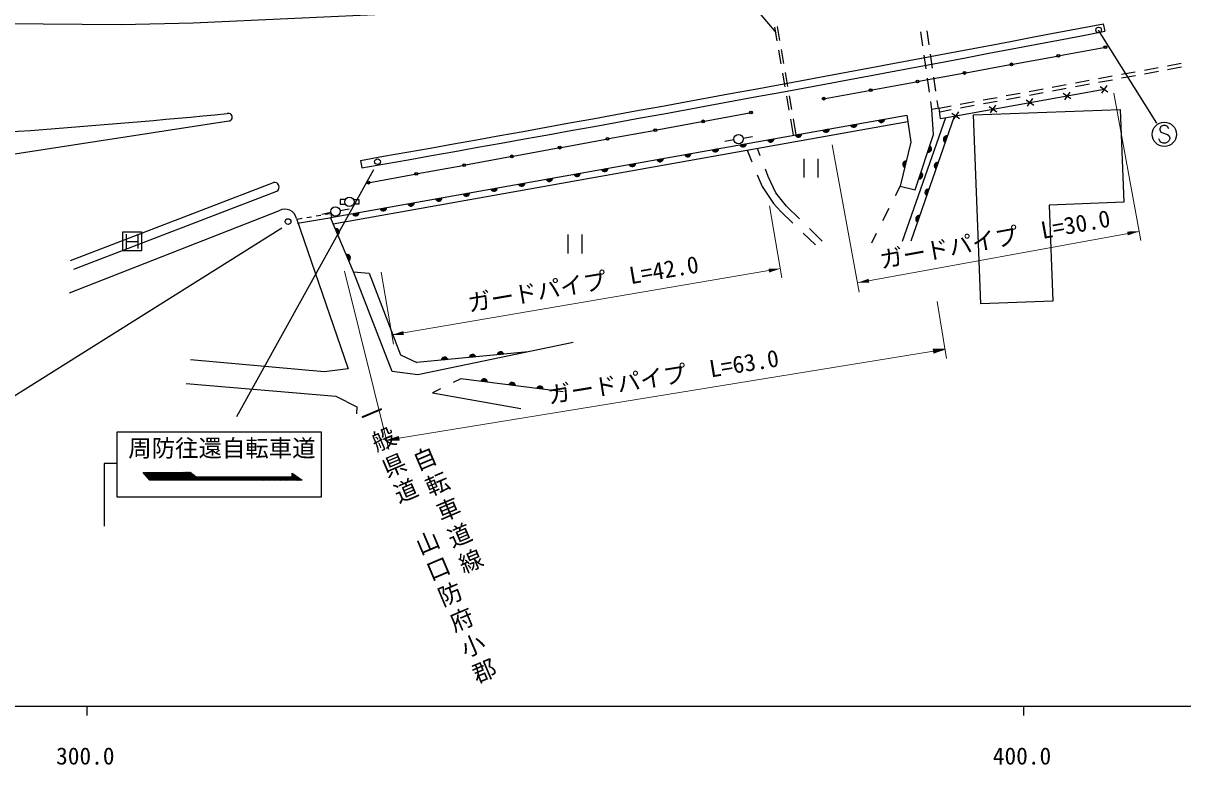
# Model space of a CAD drawing. Units: millimetres, scale not verified. Extents: x 40000 to 680000, y 20000 to 380000.
# Drawn here: x 361213 to 485010, y 198715 to 277956 of the extents above; entities that cross this region are included whole.
import ezdxf
from ezdxf.enums import TextEntityAlignment as Align

# ---------------------------------------------------------------- set-up
doc = ezdxf.new("R2010")
doc.units = ezdxf.units.MM
doc.header["$LTSCALE"] = 1000
for name, color, linetype, lineweight in [('M-BGD', 7, 'Continuous', 25), ('M-BGD-EXST', 7, 'Continuous', 25), ('M-STR-HTXT', 7, 'Continuous', 13), ('M-STR-STRC', 7, 'Continuous', 25), ('M-STR-STRD', 7, 'Continuous', 25), ('M-TTL-BAND', 7, 'Continuous', 25)]:
    doc.layers.add(name, color=color, linetype=linetype, lineweight=lineweight)
doc.layers.add('M-BGD-TXT', color=7, linetype='Continuous')
doc.styles.add('ＭＳ ゴシック', font='')
doc.styles.get('ＭＳ ゴシック').set_extended_font_data('MS Gothic')

# ---------------------------------------------------------------- blocks, each defined once
blk = doc.blocks.new('filled_arrow')
at = {"color": 0, "linetype": 'Continuous', "lineweight": -2}
blk.add_solid([(7.5, 1.25), (0, 0), (7.5, -1.25)], dxfattribs=at)

msp = doc.modelspace()

# ---------------------------------------------------------------- hatches: boundary and pattern name
at = {"layer": 'M-STR-STRC'}
h = msp.add_hatch(dxfattribs=at)
h.set_pattern_fill('USER', color=256, style=0, pattern_type=2)
h.set_pattern_definition([(43.23603, (411425, 745071), (-56.71023, 60.31421), []), (313.23603, (411425, 745071), (60.31722, 56.71307), [])])
h.paths.add_polyline_path([(379034, 229970), (379692, 229475), (389925, 229501), (389925, 229885), (390998, 229127), (374724, 229112), (374006, 229940)])

# ---------------------------------------------------------------- linework, layer by layer
at = {"layer": 'M-BGD'}
for p, q in [((441702, 276066), (441446, 277544)), ((442002, 276118), (441746, 277596)), ((457248, 275539), (457035, 277024)), ((457941, 275639), (457728, 277123)), ((442128, 273603), (441872, 275081)), ((442428, 273655), (442172, 275133)), ((471876, 274498), (476592, 275361)), ((457604, 273064), (457391, 274549)), ((458297, 273164), (458084, 274649)), ((466865, 273582), (471581, 274444)), ((483370, 273407), (484845, 273680)), ((442554, 271140), (442298, 272618)), ((442855, 271191), (442599, 272670)), ((456842, 271749), (461558, 272611)), ((461853, 272665), (466570, 273528)), ((478454, 272494), (479929, 272768)), ((478474, 272099), (479949, 272373)), ((480912, 272950), (482387, 273224)), ((480932, 272555), (482407, 272829)), ((483390, 273012), (484865, 273285)), ((451830, 270832), (456547, 271695)), ((457960, 270590), (457747, 272075)), ((458653, 270690), (458439, 272174)), ((471080, 271126), (472555, 271399)), ((473538, 271582), (475013, 271856)), ((473558, 271187), (475033, 271461)), ((475996, 272038), (477471, 272312)), ((476016, 271643), (477491, 271917)), ((476202, 271184), (477023, 270613)), ((476898, 271309), (476327, 270488)), ((442981, 268676), (442725, 270154)), ((443281, 268728), (443025, 270206)), ((446819, 269916), (451535, 270778)), ((460777, 268064), (476612, 270899)), ((463706, 269757), (465181, 270031)), ((466164, 270213), (467639, 270487)), ((466184, 269818), (467659, 270092)), ((468981, 269892), (468409, 269071)), ((468622, 270669), (470097, 270943)), ((468642, 270274), (470117, 270548)), ((471100, 270731), (472575, 271004)), ((472243, 270476), (473064, 269904)), ((472939, 270600), (472368, 269780)), ((458225, 268748), (458102, 269600)), ((458918, 268848), (458795, 269700)), ((459009, 268885), (460265, 269118)), ((459080, 268500), (460284, 268723)), ((461248, 269301), (462723, 269575)), ((461268, 268906), (462742, 269179)), ((462681, 268149), (478325, 268746)), ((463726, 269362), (465201, 269636)), ((464326, 269059), (465146, 268487)), ((465022, 269183), (464450, 268363)), ((468285, 269767), (469105, 269196)), ((478325, 268746), (478703, 258831)), ((394302, 256517), (455666, 267440)), ((428845, 266557), (433654, 267439)), ((433949, 267493), (438757, 268375)), ((443447, 265982), (443151, 267691)), ((443747, 266034), (443451, 267743)), ((455077, 254648), (459702, 267883)), ((460591, 267989), (455967, 254648)), ((460367, 268350), (461188, 267779)), ((461063, 268475), (460491, 267654)), ((463451, 247969), (462681, 268149)), ((423741, 265622), (428550, 266503)), ((418638, 264686), (423446, 265567)), ((437094, 265480), (436110, 265303)), ((438078, 265662), (439060, 265851)), ((408430, 262815), (413239, 263696)), ((413534, 263750), (418343, 264632)), ((438494, 264384), (439008, 263145)), ((439906, 263770), (439593, 264579)), ((403327, 261879), (408135, 262760)), ((444539, 263470), (444539, 261470)), ((446039, 263470), (446039, 261470)), ((398223, 260943), (403031, 261825)), ((439584, 261759), (440098, 260520)), ((440762, 261563), (440448, 262372)), ((441567, 259833), (440762, 261563)), ((440098, 260520), (441307, 258696)), ((454827, 260540), (454305, 259502)), ((454827, 260540), (456428, 260132)), ((442705, 258412), (441567, 259833)), ((478703, 258831), (470748, 258527)), ((366160, 249130), (388563, 257932)), ((394057, 257739), (393080, 257526)), ((393466, 257533), (394041, 257633)), ((394041, 257633), (394116, 257200)), ((395038, 257933), (396022, 258110)), ((441307, 258696), (442089, 257819)), ((442089, 257819), (443394, 256572)), ((444077, 257065), (442705, 258412)), ((453631, 258163), (452956, 256823)), ((470748, 258527), (471139, 248262)), ((390428, 257006), (391003, 257106)), ((390503, 256573), (394116, 257200)), ((391495, 257191), (391988, 257276)), ((392481, 257362), (392973, 257447)), ((396481, 251395), (394018, 257183)), ((419360, 255360), (419360, 253360)), ((420860, 255360), (420860, 253360)), ((444479, 255536), (445785, 254289)), ((446519, 254668), (445147, 256015)), ((452282, 255483), (451759, 254445)), ((471139, 248262), (463451, 247969)), ((415114, 242831), (403243, 241692)), ((407948, 239965), (407107, 239547)), ((418863, 238568), (407948, 239965)), ((405763, 238881), (404922, 238463)), ((404922, 238463), (414337, 236802))]:
    msp.add_line(p, q, dxfattribs=at)
for points in [[(456428, 260132), (458388, 266061), (458225, 268748)], [(460591, 267989), (459157, 267744), (459009, 268885), (458225, 268748)], [(394018, 257183), (455542, 268136), (455983, 265232), (454827, 260540)], [(390396, 257098), (395897, 241029), (393330, 240696), (379062, 241996)], [(419929, 243824), (403354, 240369), (400597, 240737), (396481, 251395), (398135, 251248), (401479, 242537), (403243, 241692)], [(378628, 239446), (394597, 238112), (396830, 236979), (396797, 236212)]]:
    msp.add_lwpolyline(points, dxfattribs=at)
for centre, radius in [((476740, 275388), 150), ((476740, 275388), 120), ((476740, 275388), 100), ((476740, 275388), 100), ((476740, 275388), 100), ((476740, 275388), 100), ((466717, 273555), 150), ((466717, 273555), 120), ((466717, 273555), 100), ((466717, 273555), 100), ((466717, 273555), 100), ((466717, 273555), 100), ((471729, 274471), 150), ((471729, 274471), 120), ((471729, 274471), 100), ((471729, 274471), 100), ((471729, 274471), 100), ((471729, 274471), 100), ((461706, 272638), 150), ((461706, 272638), 120), ((461706, 272638), 100), ((461706, 272638), 100), ((461706, 272638), 100), ((461706, 272638), 100), ((456694, 271722), 150), ((456694, 271722), 120), ((456694, 271722), 100), ((456694, 271722), 100), ((456694, 271722), 100), ((456694, 271722), 100), ((446671, 269889), 150), ((446671, 269889), 120), ((446671, 269889), 100), ((446671, 269889), 100), ((446671, 269889), 100), ((446671, 269889), 100), ((451683, 270805), 150), ((451683, 270805), 120), ((451683, 270805), 100), ((451683, 270805), 100), ((451683, 270805), 100), ((451683, 270805), 100), ((433801, 267466), 150), ((433801, 267466), 120), ((433801, 267466), 100), ((433801, 267466), 100), ((433801, 267466), 100), ((433801, 267466), 100), ((438905, 268402), 150), ((438905, 268402), 120), ((438905, 268402), 100), ((438905, 268402), 100), ((438905, 268402), 100), ((438905, 268402), 100), ((428698, 266530), 150), ((428698, 266530), 120), ((428698, 266530), 100), ((428698, 266530), 100), ((428698, 266530), 100), ((428698, 266530), 100), ((423594, 265595), 150), ((423594, 265595), 120), ((423594, 265595), 100), ((423594, 265595), 100), ((423594, 265595), 100), ((423594, 265595), 100), ((437587, 265568), 500), ((413386, 263723), 150), ((413386, 263723), 120), ((413386, 263723), 100), ((413386, 263723), 100), ((413386, 263723), 100), ((413386, 263723), 100), ((418490, 264659), 150), ((418490, 264659), 120), ((418490, 264659), 100), ((418490, 264659), 100), ((418490, 264659), 100), ((418490, 264659), 100), ((408283, 262787), 150), ((408283, 262787), 120), ((408283, 262787), 100), ((408283, 262787), 100), ((408283, 262787), 100), ((408283, 262787), 100), ((403179, 261852), 150), ((403179, 261852), 120), ((403179, 261852), 100), ((403179, 261852), 100), ((403179, 261852), 100), ((403179, 261852), 100), ((398075, 260916), 150), ((398075, 260916), 120), ((398075, 260916), 100), ((398075, 260916), 100), ((398075, 260916), 100), ((398075, 260916), 100), ((394545, 257845), 500)]:
    msp.add_circle(centre, radius, dxfattribs=at)
for centre, radius, start, end in [((452830, 267708), 354, 198.89128, 1.29646), ((452830, 267708), 283, 201.11532, 359.07242), ((452830, 267708), 212, 204.86164, 355.32609), ((452830, 267708), 142, 212.57337, 347.61436), ((452830, 267708), 100, 222.89104, 337.2967), ((452830, 267708), 100, 222.89104, 337.2967), ((446923, 266656), 354, 198.89128, 1.29646), ((446923, 266656), 283, 201.11532, 359.07242), ((446923, 266656), 212, 204.86164, 355.32609), ((446923, 266656), 142, 212.57337, 347.61436), ((446923, 266656), 100, 222.89104, 337.2967), ((446923, 266656), 100, 222.89104, 337.2967), ((449876, 267182), 354, 198.89128, 1.29646), ((449876, 267182), 283, 201.11532, 359.07242), ((449876, 267182), 212, 204.86164, 355.32609), ((449876, 267182), 142, 212.57337, 347.61436), ((449876, 267182), 100, 222.89104, 337.2967), ((449876, 267182), 100, 222.89104, 337.2967), ((438062, 265079), 354, 198.89128, 1.29646), ((438062, 265079), 283, 201.11532, 359.07242), ((438062, 265079), 212, 204.86164, 355.32609), ((438062, 265079), 142, 212.57337, 347.61436), ((438062, 265079), 100, 222.89104, 337.2967), ((438062, 265079), 100, 222.89104, 337.2967), ((441015, 265605), 354, 198.89128, 1.29646), ((441015, 265605), 283, 201.11532, 359.07242), ((441015, 265605), 212, 204.86164, 355.32609), ((441015, 265605), 142, 212.57337, 347.61436), ((441015, 265605), 100, 222.89104, 337.2967), ((441015, 265605), 100, 222.89104, 337.2967), ((443969, 266130), 354, 198.89128, 1.29646), ((443969, 266130), 283, 201.11532, 359.07242), ((443969, 266130), 212, 204.86164, 355.32609), ((443969, 266130), 142, 212.57337, 347.61436), ((443969, 266130), 100, 222.89104, 337.2967), ((443969, 266130), 100, 222.89104, 337.2967), ((459804, 265553), 354, 79.67768, 242.08286), ((459804, 265553), 283, 81.90172, 239.85882), ((459804, 265553), 212, 85.64805, 236.1125), ((459804, 265553), 142, 93.35978, 228.40077), ((459804, 265553), 100, 103.67744, 218.08311), ((459804, 265553), 100, 103.67744, 218.08311), ((432155, 264027), 354, 198.89128, 1.29646), ((432155, 264027), 283, 201.11532, 359.07242), ((432155, 264027), 212, 204.86164, 355.32609), ((432155, 264027), 142, 212.57337, 347.61436), ((432155, 264027), 100, 222.89104, 337.2967), ((432155, 264027), 100, 222.89104, 337.2967), ((435108, 264553), 354, 198.89128, 1.29646), ((435108, 264553), 283, 201.11532, 359.07242), ((435108, 264553), 212, 204.86164, 355.32609), ((435108, 264553), 142, 212.57337, 347.61436), ((435108, 264553), 100, 222.89104, 337.2967), ((435108, 264553), 100, 222.89104, 337.2967), ((457828, 264538), 354, 260.50463, 62.90981), ((457828, 264538), 283, 262.72867, 60.68577), ((457828, 264538), 212, 266.475, 56.93945), ((457828, 264538), 142, 274.18673, 49.22772), ((457828, 264538), 100, 284.50439, 38.91006), ((457828, 264538), 100, 284.50439, 38.91006), ((423294, 262450), 354, 198.89128, 1.29646), ((426248, 262976), 354, 198.89128, 1.29646), ((426248, 262976), 283, 201.11532, 359.07242), ((426248, 262976), 212, 204.86164, 355.32609), ((426248, 262976), 142, 212.57337, 347.61436), ((426248, 262976), 100, 222.89104, 337.2967), ((426248, 262976), 100, 222.89104, 337.2967), ((429201, 263501), 354, 198.89128, 1.29646), ((429201, 263501), 283, 201.11532, 359.07242), ((429201, 263501), 212, 204.86164, 355.32609), ((429201, 263501), 142, 212.57337, 347.61436), ((429201, 263501), 100, 222.89104, 337.2967), ((429201, 263501), 100, 222.89104, 337.2967), ((455458, 262873), 354, 84.9608, 247.36598), ((455458, 262873), 283, 87.18484, 245.14194), ((455458, 262873), 212, 90.93117, 241.39562), ((455458, 262873), 142, 98.6429, 233.68389), ((455458, 262873), 100, 108.96056, 223.36622), ((455458, 262873), 100, 108.96056, 223.36622), ((458821, 262718), 354, 79.67768, 242.08286), ((458821, 262718), 283, 81.90172, 239.85882), ((458821, 262718), 212, 85.64805, 236.1125), ((458821, 262718), 142, 93.35978, 228.40077), ((458821, 262718), 100, 103.67744, 218.08311), ((458821, 262718), 100, 103.67744, 218.08311), ((417387, 261398), 354, 198.89128, 1.29646), ((417387, 261398), 283, 201.11532, 359.07242), ((417387, 261398), 212, 204.86164, 355.32609), ((417387, 261398), 142, 212.57337, 347.61436), ((417387, 261398), 100, 222.89104, 337.2967), ((417387, 261398), 100, 222.89104, 337.2967), ((420340, 261924), 354, 198.89128, 1.29646), ((420340, 261924), 283, 201.11532, 359.07242), ((420340, 261924), 212, 204.86164, 355.32609), ((420340, 261924), 142, 212.57337, 347.61436), ((420340, 261924), 100, 222.89104, 337.2967), ((420340, 261924), 100, 222.89104, 337.2967), ((423294, 262450), 283, 201.11532, 359.07242), ((423294, 262450), 212, 204.86164, 355.32609), ((423294, 262450), 142, 212.57337, 347.61436), ((423294, 262450), 100, 222.89104, 337.2967), ((423294, 262450), 100, 222.89104, 337.2967), ((456886, 261689), 354, 260.50463, 62.90981), ((456886, 261689), 283, 262.72867, 60.68577), ((456886, 261689), 212, 266.475, 56.93945), ((456886, 261689), 142, 274.18673, 49.22772), ((456886, 261689), 100, 284.50439, 38.91006), ((456886, 261689), 100, 284.50439, 38.91006), ((411480, 260347), 354, 198.89128, 1.29646), ((411480, 260347), 283, 201.11532, 359.07242), ((411480, 260347), 212, 204.86164, 355.32609), ((411480, 260347), 142, 212.57337, 347.61436), ((411480, 260347), 100, 222.89104, 337.2967), ((411480, 260347), 100, 222.89104, 337.2967), ((414433, 260873), 354, 198.89128, 1.29646), ((414433, 260873), 283, 201.11532, 359.07242), ((414433, 260873), 212, 204.86164, 355.32609), ((414433, 260873), 142, 212.57337, 347.61436), ((414433, 260873), 100, 222.89104, 337.2967), ((414433, 260873), 100, 222.89104, 337.2967), ((457839, 259884), 354, 79.67768, 242.08286), ((457839, 259884), 283, 81.90172, 239.85882), ((457839, 259884), 212, 85.64805, 236.1125), ((457839, 259884), 142, 93.35978, 228.40077), ((457839, 259884), 100, 103.67744, 218.08311), ((457839, 259884), 100, 103.67744, 218.08311), ((402619, 258769), 354, 198.89128, 1.29646), ((402619, 258769), 283, 201.11532, 359.07242), ((402619, 258769), 212, 204.86164, 355.32609), ((402619, 258769), 142, 212.57337, 347.61436), ((405573, 259295), 354, 198.89128, 1.29646), ((405573, 259295), 283, 201.11532, 359.07242), ((405573, 259295), 212, 204.86164, 355.32609), ((405573, 259295), 142, 212.57337, 347.61436), ((405573, 259295), 100, 222.89104, 337.2967), ((405573, 259295), 100, 222.89104, 337.2967), ((408526, 259821), 354, 198.89128, 1.29646), ((408526, 259821), 283, 201.11532, 359.07242), ((408526, 259821), 212, 204.86164, 355.32609), ((408526, 259821), 142, 212.57337, 347.61436), ((408526, 259821), 100, 222.89104, 337.2967), ((408526, 259821), 100, 222.89104, 337.2967), ((389161, 256814), 1268, 12.97073, 118.14136), ((396712, 257718), 354, 198.89128, 1.29646), ((396712, 257718), 283, 201.11532, 359.07242), ((396712, 257718), 212, 204.86164, 355.32609), ((396712, 257718), 142, 212.57337, 347.61436), ((396712, 257718), 100, 222.89104, 337.2967), ((396712, 257718), 100, 222.89104, 337.2967), ((399665, 258244), 354, 198.89128, 1.29646), ((399665, 258244), 283, 201.11532, 359.07242), ((399665, 258244), 212, 204.86164, 355.32609), ((399665, 258244), 142, 212.57337, 347.61436), ((399665, 258244), 100, 222.89104, 337.2967), ((399665, 258244), 100, 222.89104, 337.2967), ((402619, 258769), 100, 222.89104, 337.2967), ((402619, 258769), 100, 222.89104, 337.2967), ((456856, 257049), 354, 79.67768, 242.08286), ((456856, 257049), 283, 81.90172, 239.85882), ((456856, 257049), 212, 85.64805, 236.1125), ((456856, 257049), 142, 93.35978, 228.40077), ((456856, 257049), 100, 103.67744, 218.08311), ((456856, 257049), 100, 103.67744, 218.08311), ((394613, 255648), 354, 301.84216, 104.24734), ((394613, 255648), 283, 304.0662, 102.0233), ((394613, 255648), 212, 307.81252, 98.27697), ((394613, 255648), 142, 315.52425, 90.56524), ((394613, 255648), 100, 325.84192, 80.24758), ((394613, 255648), 100, 325.84192, 80.24758), ((395787, 252888), 354, 301.84216, 104.24734), ((395787, 252888), 283, 304.0662, 102.0233), ((395787, 252888), 212, 307.81252, 98.27697), ((395787, 252888), 142, 315.52425, 90.56524), ((395787, 252888), 100, 325.84192, 80.24758), ((395787, 252888), 100, 325.84192, 80.24758), ((412170, 242495), 354, 14.2796, 176.68477), ((412170, 242495), 283, 16.50363, 174.46073), ((412170, 242495), 212, 20.24996, 170.71441), ((406198, 241921), 354, 14.2796, 176.68477), ((406198, 241921), 283, 16.50363, 174.46073), ((406198, 241921), 212, 20.24996, 170.71441), ((406198, 241921), 142, 27.96169, 163.00268), ((406198, 241921), 100, 38.27935, 152.68502), ((406198, 241921), 100, 38.27935, 152.68502), ((409184, 242208), 354, 14.2796, 176.68477), ((409184, 242208), 283, 16.50363, 174.46073), ((409184, 242208), 212, 20.24996, 170.71441), ((409184, 242208), 142, 27.96169, 163.00268), ((409184, 242208), 100, 38.27935, 152.68502), ((409184, 242208), 100, 38.27935, 152.68502), ((412170, 242495), 142, 27.96169, 163.00268), ((412170, 242495), 100, 38.27935, 152.68502), ((412170, 242495), 100, 38.27935, 152.68502), ((410423, 239594), 354, 1.50625, 163.91143), ((410423, 239594), 283, 3.73029, 161.68739), ((410423, 239594), 212, 7.47662, 157.94106), ((410423, 239594), 142, 15.18835, 150.22933), ((410423, 239594), 100, 25.50601, 139.91167), ((410423, 239594), 100, 25.50601, 139.91167), ((413399, 239213), 354, 1.50625, 163.91143), ((413399, 239213), 283, 3.73029, 161.68739), ((413399, 239213), 212, 7.47662, 157.94106), ((413399, 239213), 142, 15.18835, 150.22933), ((413399, 239213), 100, 25.50601, 139.91167), ((413399, 239213), 100, 25.50601, 139.91167), ((416374, 238832), 354, 1.50625, 163.91143), ((416374, 238832), 283, 3.73029, 161.68739), ((416374, 238832), 212, 7.47662, 157.94106), ((416374, 238832), 142, 15.18835, 150.22933), ((416374, 238832), 100, 25.50601, 139.91167), ((416374, 238832), 100, 25.50601, 139.91167)]:
    msp.add_arc(centre, radius, start, end, dxfattribs=at)
at = {"layer": 'M-BGD-EXST'}
for p, q in [((395605, 259102), (395038, 259102)), ((395038, 259102), (395038, 258602)), ((396471, 259102), (397038, 259102)), ((397038, 259102), (397038, 258602)), ((395038, 258602), (395605, 258602)), ((397038, 258602), (396471, 258602))]:
    msp.add_line(p, q, dxfattribs=at)
msp.add_circle((396038, 258852), 500, dxfattribs=at)
at = {"layer": 'M-STR-HTXT'}
for p, q in [((477639, 270469), (480518, 254730)), ((447571, 264970), (450449, 249231)), ((440904, 258441), (442220, 250746)), ((450269, 250215), (480338, 255714)), ((395532, 251460), (400233, 232413)), ((399438, 251352), (400754, 243657)), ((400585, 244642), (442051, 251732)), ((458795, 248226), (459790, 242128)), ((401306, 233602), (458395, 242914)), ((459629, 243115), (458362, 243119)), ((458362, 243119), (458429, 242708)), ((458615, 243118), (458369, 243078)), ((458375, 243037), (458869, 243117)), ((459122, 243117), (458382, 242996)), ((458389, 242955), (459376, 243116)), ((459629, 243115), (458395, 242914)), ((458402, 242872), (459389, 243033)), ((459149, 242952), (458409, 242831)), ((458416, 242790), (458909, 242871)), ((458669, 242789), (458422, 242749)), ((459629, 243115), (458429, 242708)), ((400072, 233400), (401272, 233807)), ((400072, 233400), (401306, 233602)), ((400072, 233400), (401339, 233396)), ((401299, 233643), (400312, 233482)), ((401312, 233560), (400325, 233399)), ((400552, 233563), (401292, 233684)), ((400579, 233399), (401319, 233519)), ((401286, 233725), (400792, 233644)), ((401326, 233478), (400832, 233398)), ((401032, 233726), (401279, 233766)), ((401086, 233397), (401333, 233437)), ((401339, 233396), (401272, 233807))]:
    msp.add_line(p, q, dxfattribs=at)
at = {"layer": 'M-STR-STRC'}
for p, q in [((392862, 335101), (441549, 276945)), ((482230, 267269), (476026, 277226)), ((482678, 266904), (482560, 266667)), ((482560, 266667), (482560, 266549)), ((482560, 266549), (482678, 266313)), ((482915, 267022), (482678, 266904)), ((482678, 266313), (483387, 266076)), ((483151, 267022), (482915, 267022)), ((483387, 266904), (483151, 267022)), ((483506, 266667), (483387, 266904)), ((482560, 265367), (482442, 265604)), ((482678, 265249), (482560, 265367)), ((482915, 265131), (482678, 265249)), ((483151, 265131), (482915, 265131)), ((483387, 265249), (483151, 265131)), ((483387, 266076), (483506, 265958)), ((483506, 265367), (483387, 265249)), ((483506, 265958), (483624, 265722)), ((483624, 265604), (483506, 265367)), ((483624, 265722), (483624, 265604)), ((384015, 235939), (398664, 262325)), ((388841, 256040), (358652, 237109)), ((371839, 253645), (371839, 255645)), ((371839, 255645), (373839, 255645)), ((372214, 255395), (372214, 253895)), ((373464, 255395), (373464, 253895)), ((373839, 255645), (373839, 253645)), ((372214, 254645), (373464, 254645)), ((373839, 253645), (371839, 253645)), ((371231, 234297), (393010, 234297)), ((393010, 234297), (393010, 227312))]:
    msp.add_line(p, q, dxfattribs=at)
for points in [[(393010, 227312), (371231, 227312), (371231, 234297)], [(371231, 230910), (369872, 230910), (369872, 224209)]]:
    msp.add_lwpolyline(points, dxfattribs=at)
msp.add_lwpolyline([(379034, 229970), (379692, 229475), (389925, 229501), (389925, 229885), (390998, 229127), (374724, 229112), (374006, 229940)], close=True, dxfattribs=at)
for centre, radius in [((476026, 277226), 305), ((483033, 266076), 1300), ((399038, 263156), 305), ((389488, 256752), 305)]:
    msp.add_circle(centre, radius, dxfattribs=at)
at = {"layer": 'M-STR-STRD'}
for p, q in [((476526, 277897), (476681, 277087)), ((315880, 257181), (383153, 267509)), ((397212, 263296), (397356, 262483)), ((366250, 252608), (387946, 260945)), ((366608, 251674), (388304, 260012))]:
    msp.add_line(p, q, dxfattribs=at)
msp.add_lwpolyline([(310421, 279374), (323665, 278652), (334079, 278144), (371671, 277806), (379375, 277975), (401050, 278991), (409940, 279584), (427974, 280515), (436864, 281192), (445246, 281954), (455660, 283055), (466667, 284410), (484785, 286865), (502311, 289659), (516112, 292030), (529659, 294485), (566827, 301597)], dxfattribs=at)
for centre, radius, start, end in [((-631583, 6074376), 5901447, 280.03963, 280.82262), ((-631583, 6074376), 5902272, 280.03963, 280.82262), ((291511, 1219045), 955143, 272.96643, 275.49642), ((383133, 267912), 404, 272.85, 109.43232), ((388027, 260440), 511, 302.92625, 99.11523)]:
    msp.add_arc(centre, radius, start, end, dxfattribs=at)
at = {"layer": 'M-TTL-BAND'}
for p, q in [((40000, 205000), (579000, 205000)), ((368000, 205000), (368000, 204000)), ((468000, 205000), (468000, 204000))]:
    msp.add_line(p, q, dxfattribs=at)

# ---------------------------------------------------------------- block references
at = {"layer": 'M-STR-HTXT', "xscale": 167, "yscale": 167}
for p, rotation in [((480338, 255714), 190.4), ((442051, 251732), 189.7), ((450269, 250215), 10.4), ((400585, 244642), 9.7)]:
    msp.add_blockref('filled_arrow', p, dxfattribs=dict(at, rotation=rotation))

# ---------------------------------------------------------------- texts
at = {"layer": 'M-BGD-TXT', "style": 'ＭＳ ゴシック'}
for s, p in [('一', (399024, 234884)), ('般', (400254, 232147)), ('県', (401394, 229371)), ('自', (404657, 230075)), ('道', (402641, 226642)), ('転', (405994, 227384)), ('車', (407188, 224632)), ('道', (408381, 221879)), ('山', (404956, 221107)), ('線', (409575, 219127)), ('口', (406096, 218332)), ('防', (407361, 215609)), ('府', (408608, 212881)), ('小', (409784, 210120)), ('郡', (411013, 207383))]:
    msp.add_text(s, height=1833, rotation=23, dxfattribs=at).set_placement(p, align=Align.BOTTOM_CENTER)
at = {"layer": 'M-STR-HTXT', "style": 'ＭＳ ゴシック'}
for s, rotation, p in [('ガードパイプ  L=30.0', 10.364, (465214, 253456)), ('ガードパイプ  L=42.0', 9.702, (421234, 248680)), ('ガードパイプ  L=63.0', 9.264, (429770, 238751))]:
    msp.add_text(s, height=1833, rotation=rotation, dxfattribs=at).set_placement(p, align=Align.BOTTOM_CENTER)
at = {"layer": 'M-STR-STRC', "style": 'ＭＳ ゴシック'}
msp.add_text('周防往還自転車道', height=1833, dxfattribs=at).set_placement((382428, 231081), align=Align.BOTTOM_CENTER)
at = {"layer": 'M-TTL-BAND', "style": 'ＭＳ ゴシック'}
for s, p in [('300.0', (367844, 198195)), ('400.0', (467844, 198195))]:
    msp.add_text(s, height=1833, dxfattribs=at).set_placement(p, align=Align.BOTTOM_CENTER)

doc.saveas('drawing.dxf')
